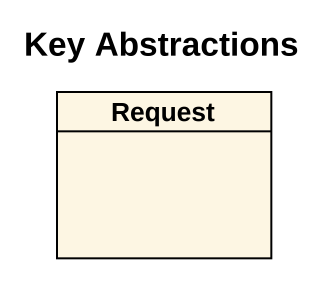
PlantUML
@startuml
title Key Abstractions
hide circle
hide empty members
class Request
@enduml
